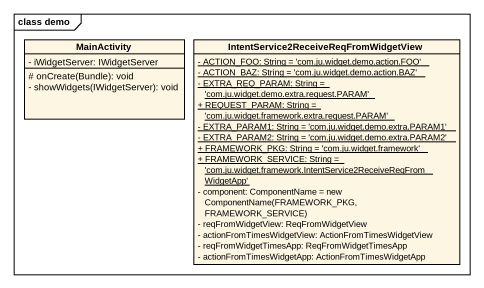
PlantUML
@startuml
mainframe class demo
hide circle
hide empty members
skinparam classAttributeIconSize 0
class MainActivity {
  - iWidgetServer: IWidgetServer
  # onCreate(Bundle): void
  - showWidgets(IWidgetServer): void
}
class "IntentService2ReceiveReqFromWidgetView" as IntentService2ReceiveReqFrom {
  {static} - ACTION_FOO: String = 'com.ju.widget.demo.action.FOO'
  {static} - ACTION_BAZ: String = 'com.ju.widget.demo.action.BAZ'
  {static} - EXTRA_REQ_PARAM: String = 'com.ju.widget.demo.extra.request.PARAM'
  {static} + REQUEST_PARAM: String = 'com.ju.widget.framework.extra.request.PARAM'
  {static} - EXTRA_PARAM1: String = 'com.ju.widget.demo.extra.PARAM1'
  {static} - EXTRA_PARAM2: String = 'com.ju.widget.demo.extra.PARAM2'
  {static} + FRAMEWORK_PKG: String = 'com.ju.widget.framework'
  {static} + FRAMEWORK_SERVICE: String = 'com.ju.widget.framework.IntentService2ReceiveReqFromWidgetApp'
  {field} - component: ComponentName = new ComponentName(FRAMEWORK_PKG, FRAMEWORK_SERVICE)
  - reqFromWidgetView: ReqFromWidgetView
  - actionFromTimesWidgetView: ActionFromTimesWidgetView
  - reqFromWidgetTimesApp: ReqFromWidgetTimesApp
  - actionFromTimesWidgetApp: ActionFromTimesWidgetApp
}
@enduml
